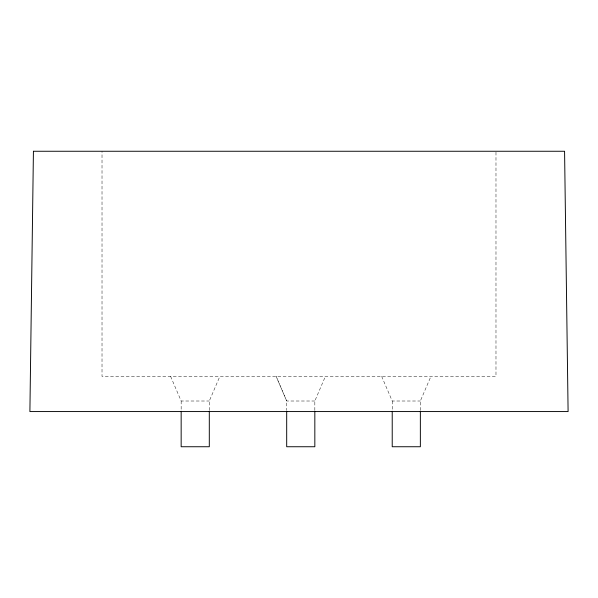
<?xml version="1.0" encoding="UTF-8"?>
<svg xmlns="http://www.w3.org/2000/svg" width="598" height="598" viewBox="0 0 598 598"><rect width="100%" height="100%" fill="white"/><g stroke="black" fill="none" stroke-linecap="round" stroke-linejoin="round"><path stroke-width="0.45" stroke-dasharray="2.99 2.24" d="M209.3 410.348L209.3 401.011L219.855 376.389M314.832 410.348L314.832 401.011L325.379 376.389M420.357 410.348L420.357 401.011L430.911 376.389M170.609 376.389L181.164 401.011L209.293 401.011M314.825 401.011L286.696 401.011L276.134 376.389L286.696 401.011L286.689 410.348M381.666 376.389L392.228 401.011L420.349 401.011M495.981 152.191L495.981 376.389L102.019 376.389L102.019 151.257M392.221 401.011L392.221 410.348M181.157 401.011L181.157 410.348"/><path stroke-width="0.9" d="M420.357 411.275L420.357 446.743L392.221 446.743L392.221 411.275M314.832 411.275L314.832 446.743L286.689 446.743L286.689 411.275M209.3 411.275L209.3 446.743L181.157 446.743L181.157 411.275M33.428 151.257L29.9 411.566L568.1 411.566L564.572 151.257L33.428 151.257"/></g></svg>
